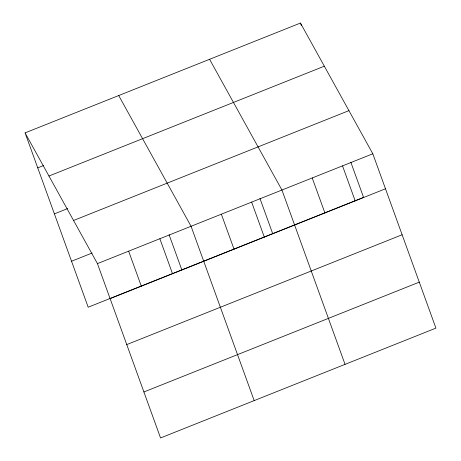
<?xml version="1.0" encoding="UTF-8"?>
<svg xmlns="http://www.w3.org/2000/svg" width="461" height="461" viewBox="0 0 461 461"><rect width="100%" height="100%" fill="white"/><g stroke="black" fill="none" stroke-linecap="round" stroke-linejoin="round"><path stroke-width="0.69" d="M25.078 132.883L300.451 23.05L372.816 153.784L435.922 328.117L160.549 437.95L97.438 263.617L25.078 132.883L88.184 307.216L363.562 197.383L350.833 162.22M37.744 167.879L43.72 165.493M48.958 176.027L324.331 66.194M54.392 213.858L67.669 208.562M73.558 220.479L348.937 110.646M71.541 261.231L92.125 253.026M97.438 263.617L372.816 153.784M110.11 298.613L385.482 188.78M126.752 344.592L402.125 234.758M143.901 391.971L419.274 282.138M209.582 59.296L281.942 190.03L345.047 364.363M118.708 95.542L191.067 226.276L254.172 400.609M300.451 23.05L301.425 25.741M342.523 165.868L355.189 200.863M312.23 177.952L324.901 212.942M259.958 198.466L272.687 233.623M251.648 202.114L264.314 237.104M221.361 214.192L234.027 249.188M169.083 234.707L181.813 269.869M159.858 238.723L172.523 273.719M128.648 251.17L141.314 286.166"/></g></svg>
